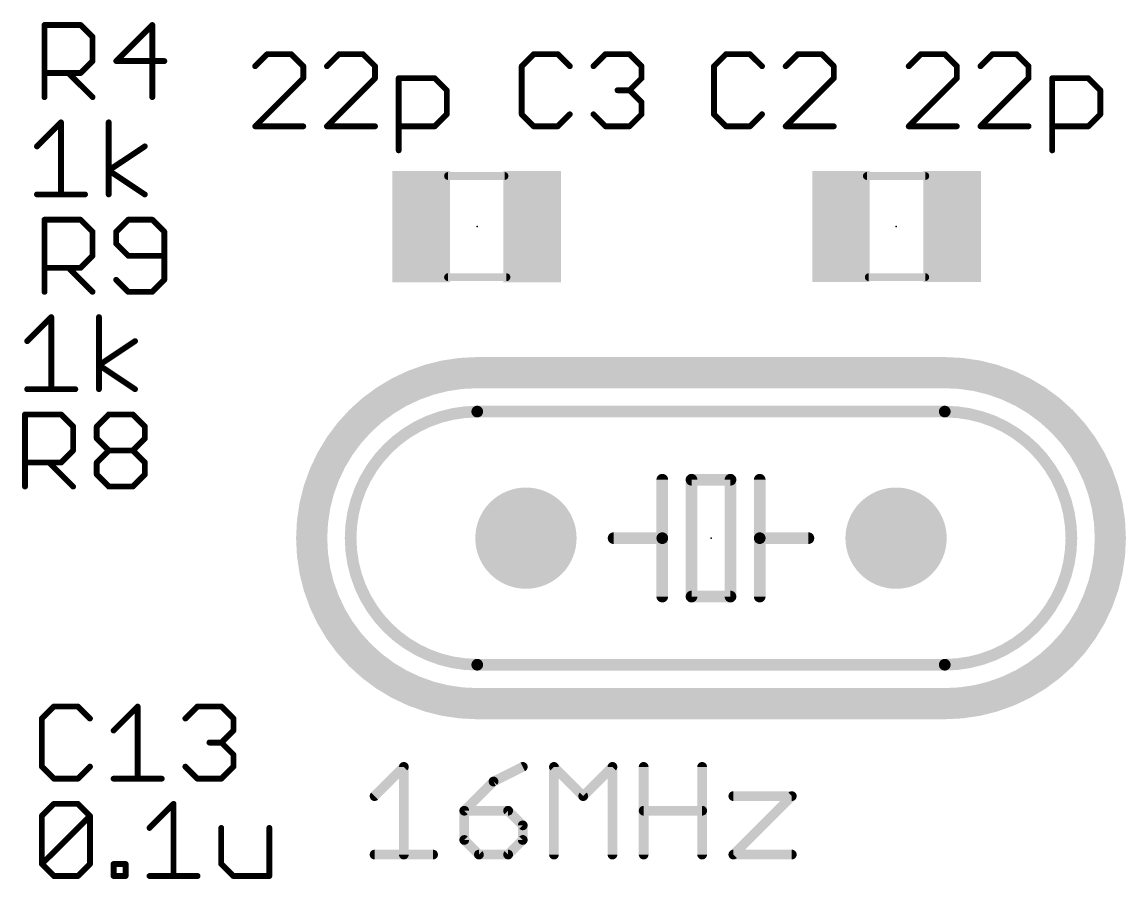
# Model space of a CAD drawing. Extents: x -0.25 to 3.05, y 0.15 to 2.67.
# Drawn here: x 1.171 to 1.738, y 1.075 to 1.515 of the extents above; entities that cross this region are included whole.
import ezdxf

# ---------------------------------------------------------------- set-up
doc = ezdxf.new("R2010")
doc.units = 0
for name, color, linetype in [('17', 82, 'CONTINUOUS'), ('21', 7, 'CONTINUOUS'), ('23', 7, 'CONTINUOUS'), ('25', 253, 'CONTINUOUS'), ('27', 253, 'CONTINUOUS'), ('51', 2, 'CONTINUOUS')]:
    doc.layers.add(name, color=color, linetype=linetype)

# ---------------------------------------------------------------- blocks, each defined once
blk = doc.blocks.new('RECT')
blk.add_solid([(-0.5, -0.5), (0.5, -0.5), (-0.5, 0.5), (0.5, 0.5)])
blk = doc.blocks.new('ROUNDP')
at = {"const_width": 0.5}
blk.add_lwpolyline([(0, -0.25, 1), (0, 0.25, 1), (0, -0.25)], format="xyb", dxfattribs=at)

msp = doc.modelspace()

# ---------------------------------------------------------------- linework, layer by layer
at = {"layer": '21'}
for points, const_width in [([(1.405, 1.335, 1), (1.405, 1.165)], 0.016), ([(1.405, 1.339, 1), (1.405, 1.331)], 0.008), ([(1.405, 1.331, 1), (1.405, 1.339)], 0.008), ([(1.645, 1.165, 1), (1.645, 1.335)], 0.016), ([(1.645, 1.339, 1), (1.645, 1.331)], 0.008), ([(1.645, 1.331, 1), (1.645, 1.339)], 0.008), ([(1.405, 1.315, 1), (1.405, 1.185)], 0.006), ([(1.405, 1.3165, 1), (1.405, 1.3135)], 0.003), ([(1.405, 1.3135, 1), (1.405, 1.3165)], 0.003), ([(1.645, 1.185, 1), (1.645, 1.315)], 0.006), ([(1.645, 1.3165, 1), (1.645, 1.3135)], 0.003), ([(1.645, 1.3135, 1), (1.645, 1.3165)], 0.003), ([(1.5015, 1.28, 1), (1.4985, 1.28)], 0.003), ([(1.5165, 1.28, 1), (1.5135, 1.28)], 0.003), ([(1.515, 1.2815, 1), (1.515, 1.2785)], 0.003), ([(1.5365, 1.28, 1), (1.5335, 1.28)], 0.003), ([(1.535, 1.2785, 1), (1.535, 1.2815)], 0.003), ([(1.5515, 1.28, 1), (1.5485, 1.28)], 0.003), ([(1.475, 1.2515, 1), (1.475, 1.2485)], 0.003), ([(1.5015, 1.25, 1), (1.4985, 1.25)], 0.003), ([(1.5, 1.2485, 1), (1.5, 1.2515)], 0.003), ([(1.5515, 1.25, 1), (1.5485, 1.25)], 0.003), ([(1.55, 1.2515, 1), (1.55, 1.2485)], 0.003), ([(1.575, 1.2485, 1), (1.575, 1.2515)], 0.003), ([(1.4985, 1.25, 1), (1.5015, 1.25)], 0.003), ([(1.5485, 1.25, 1), (1.5515, 1.25)], 0.003), ([(1.4985, 1.22, 1), (1.5015, 1.22)], 0.003), ([(1.515, 1.2215, 1), (1.515, 1.2185)], 0.003), ([(1.5135, 1.22, 1), (1.5165, 1.22)], 0.003), ([(1.5335, 1.22, 1), (1.5365, 1.22)], 0.003), ([(1.535, 1.2185, 1), (1.535, 1.2215)], 0.003), ([(1.5485, 1.22, 1), (1.5515, 1.22)], 0.003), ([(1.405, 1.1865, 1), (1.405, 1.1835)], 0.003), ([(1.405, 1.1835, 1), (1.405, 1.1865)], 0.003), ([(1.645, 1.1865, 1), (1.645, 1.1835)], 0.003), ([(1.645, 1.1835, 1), (1.645, 1.1865)], 0.003), ([(1.405, 1.169, 1), (1.405, 1.161)], 0.008), ([(1.405, 1.161, 1), (1.405, 1.169)], 0.008), ([(1.645, 1.169, 1), (1.645, 1.161)], 0.008), ([(1.645, 1.161, 1), (1.645, 1.169)], 0.008)]:
    msp.add_lwpolyline(points, format="xyb", dxfattribs=dict(at, const_width=const_width))
for points, const_width in [([(1.645, 1.335), (1.405, 1.335)], 0.016), ([(1.645, 1.315), (1.405, 1.315)], 0.006), ([(1.5, 1.25), (1.5, 1.28)], 0.006), ([(1.515, 1.22), (1.515, 1.28)], 0.006), ([(1.515, 1.28), (1.535, 1.28)], 0.006), ([(1.535, 1.28), (1.535, 1.22)], 0.006), ([(1.55, 1.25), (1.55, 1.28)], 0.006), ([(1.5, 1.25), (1.475, 1.25)], 0.006), ([(1.5, 1.22), (1.5, 1.25)], 0.006), ([(1.55, 1.22), (1.55, 1.25)], 0.006), ([(1.55, 1.25), (1.575, 1.25)], 0.006), ([(1.535, 1.22), (1.515, 1.22)], 0.006), ([(1.405, 1.185), (1.645, 1.185)], 0.006), ([(1.645, 1.165), (1.405, 1.165)], 0.016)]:
    msp.add_lwpolyline(points, dxfattribs=dict(at, const_width=const_width))
at = {"layer": '23'}
for p in [(1.405, 1.41), (1.62, 1.41), (1.525, 1.25)]:
    msp.add_point(p, dxfattribs=at)
at = {"layer": '25', "const_width": 0.003}
for points in [[(1.182837, 1.4765), (1.182837, 1.513532)], [(1.182837, 1.513532), (1.201353, 1.513532)], [(1.201353, 1.513532), (1.207525, 1.50736)], [(1.238184, 1.513532), (1.219669, 1.495016)], [(1.238184, 1.4765), (1.238184, 1.513532)], [(1.207525, 1.50736), (1.207525, 1.495016)], [(1.207525, 1.495016), (1.201353, 1.488844)], [(1.219669, 1.495016), (1.244356, 1.495016)], [(1.434009, 1.498532), (1.427837, 1.49236)], [(1.446353, 1.498532), (1.434009, 1.498532)], [(1.452525, 1.49236), (1.446353, 1.498532)], [(1.464669, 1.49236), (1.47084, 1.498532)], [(1.47084, 1.498532), (1.483184, 1.498532)], [(1.483184, 1.498532), (1.489356, 1.49236)], [(1.532672, 1.498532), (1.5265, 1.49236)], [(1.545016, 1.498532), (1.532672, 1.498532)], [(1.551188, 1.49236), (1.545016, 1.498532)], [(1.569503, 1.498532), (1.563331, 1.49236)], [(1.581847, 1.498532), (1.569503, 1.498532)], [(1.588019, 1.49236), (1.581847, 1.498532)], [(1.201353, 1.488844), (1.182837, 1.488844)], [(1.195181, 1.488844), (1.207525, 1.4765)], [(1.427837, 1.49236), (1.427837, 1.467672)], [(1.489356, 1.49236), (1.489356, 1.486188)], [(1.5265, 1.49236), (1.5265, 1.467672)], [(1.588019, 1.486188), (1.588019, 1.49236)], [(1.489356, 1.486188), (1.483184, 1.480016)], [(1.563331, 1.4615), (1.588019, 1.486188)], [(1.483184, 1.480016), (1.477012, 1.480016)], [(1.483184, 1.480016), (1.489356, 1.473844)], [(1.489356, 1.473844), (1.489356, 1.467672)], [(1.427837, 1.467672), (1.434009, 1.4615)], [(1.446353, 1.4615), (1.452525, 1.467672)], [(1.47084, 1.4615), (1.464669, 1.467672)], [(1.489356, 1.467672), (1.483184, 1.4615)], [(1.5265, 1.467672), (1.532672, 1.4615)], [(1.545016, 1.4615), (1.551188, 1.467672)], [(1.434009, 1.4615), (1.446353, 1.4615)], [(1.483184, 1.4615), (1.47084, 1.4615)], [(1.532672, 1.4615), (1.545016, 1.4615)], [(1.588019, 1.4615), (1.563331, 1.4615)], [(1.182837, 1.3765), (1.182837, 1.413532)], [(1.182837, 1.413532), (1.201353, 1.413532)], [(1.201353, 1.413532), (1.207525, 1.40736)], [(1.22584, 1.413532), (1.219669, 1.40736)], [(1.238184, 1.413532), (1.22584, 1.413532)], [(1.244356, 1.40736), (1.238184, 1.413532)], [(1.207525, 1.40736), (1.207525, 1.395016)], [(1.219669, 1.40736), (1.219669, 1.401188)], [(1.244356, 1.382672), (1.244356, 1.40736)], [(1.219669, 1.401188), (1.22584, 1.395016)], [(1.207525, 1.395016), (1.201353, 1.388844)], [(1.22584, 1.395016), (1.244356, 1.395016)], [(1.201353, 1.388844), (1.182837, 1.388844)], [(1.195181, 1.388844), (1.207525, 1.3765)], [(1.219669, 1.382672), (1.22584, 1.3765)], [(1.238184, 1.3765), (1.244356, 1.382672)], [(1.22584, 1.3765), (1.238184, 1.3765)], [(1.172837, 1.2765), (1.172837, 1.313532)], [(1.172837, 1.313532), (1.191353, 1.313532)], [(1.191353, 1.313532), (1.197525, 1.30736)], [(1.209669, 1.30736), (1.21584, 1.313532)], [(1.21584, 1.313532), (1.228184, 1.313532)], [(1.228184, 1.313532), (1.234356, 1.30736)], [(1.197525, 1.30736), (1.197525, 1.295016)], [(1.209669, 1.301188), (1.209669, 1.30736)], [(1.234356, 1.30736), (1.234356, 1.301188)], [(1.21584, 1.295016), (1.209669, 1.301188)], [(1.234356, 1.301188), (1.228184, 1.295016)], [(1.197525, 1.295016), (1.191353, 1.288844)], [(1.209669, 1.288844), (1.21584, 1.295016)], [(1.21584, 1.295016), (1.228184, 1.295016)], [(1.228184, 1.295016), (1.234356, 1.288844)], [(1.191353, 1.288844), (1.172837, 1.288844)], [(1.185181, 1.288844), (1.197525, 1.2765)], [(1.209669, 1.282672), (1.209669, 1.288844)], [(1.234356, 1.288844), (1.234356, 1.282672)], [(1.21584, 1.2765), (1.209669, 1.282672)], [(1.234356, 1.282672), (1.228184, 1.2765)], [(1.228184, 1.2765), (1.21584, 1.2765)], [(1.187672, 1.163532), (1.1815, 1.15736)], [(1.200016, 1.163532), (1.187672, 1.163532)], [(1.206188, 1.15736), (1.200016, 1.163532)], [(1.218331, 1.151188), (1.230675, 1.163532)], [(1.230675, 1.163532), (1.230675, 1.1265)], [(1.255163, 1.15736), (1.261335, 1.163532)], [(1.261335, 1.163532), (1.273679, 1.163532)], [(1.273679, 1.163532), (1.279851, 1.15736)], [(1.1815, 1.15736), (1.1815, 1.132672)], [(1.279851, 1.15736), (1.279851, 1.151188)], [(1.279851, 1.151188), (1.273679, 1.145016)], [(1.273679, 1.145016), (1.267507, 1.145016)], [(1.273679, 1.145016), (1.279851, 1.138844)], [(1.279851, 1.138844), (1.279851, 1.132672)], [(1.1815, 1.132672), (1.187672, 1.1265)], [(1.200016, 1.1265), (1.206188, 1.132672)], [(1.261335, 1.1265), (1.255163, 1.132672)], [(1.279851, 1.132672), (1.273679, 1.1265)], [(1.187672, 1.1265), (1.200016, 1.1265)], [(1.218331, 1.1265), (1.243019, 1.1265)], [(1.273679, 1.1265), (1.261335, 1.1265)]]:
    msp.add_lwpolyline(points, dxfattribs=at)
at = {"layer": '25', "const_width": 0.0015}
for points in [[(1.183587, 1.513532, 1), (1.182087, 1.513532)], [(1.182837, 1.514282, 1), (1.182837, 1.512782)], [(1.201883, 1.514062, 1), (1.200823, 1.513001)], [(1.201353, 1.512782, 1), (1.201353, 1.514282)], [(1.238934, 1.513532, 1), (1.237434, 1.513532)], [(1.238715, 1.513001, 1), (1.237654, 1.514062)], [(1.208275, 1.50736, 1), (1.206775, 1.50736)], [(1.206995, 1.506829, 1), (1.208055, 1.50789)], [(1.208055, 1.494485, 1), (1.206995, 1.495546)], [(1.219138, 1.495546, 1), (1.220199, 1.494485)], [(1.219669, 1.495766, 1), (1.219669, 1.494266)], [(1.244356, 1.494266, 1), (1.244356, 1.495766)], [(1.434009, 1.499282, 1), (1.434009, 1.497782)], [(1.434539, 1.498001, 1), (1.433479, 1.499062)], [(1.446883, 1.499062, 1), (1.445823, 1.498001)], [(1.446353, 1.497782, 1), (1.446353, 1.499282)], [(1.47084, 1.499282, 1), (1.47084, 1.497782)], [(1.471371, 1.498001, 1), (1.47031, 1.499062)], [(1.483715, 1.499062, 1), (1.482654, 1.498001)], [(1.483184, 1.497782, 1), (1.483184, 1.499282)], [(1.532672, 1.499282, 1), (1.532672, 1.497782)], [(1.533202, 1.498001, 1), (1.532142, 1.499062)], [(1.545546, 1.499062, 1), (1.544485, 1.498001)], [(1.545016, 1.497782, 1), (1.545016, 1.499282)], [(1.569503, 1.499282, 1), (1.569503, 1.497782)], [(1.570034, 1.498001, 1), (1.568973, 1.499062)], [(1.582378, 1.499062, 1), (1.581317, 1.498001)], [(1.581847, 1.497782, 1), (1.581847, 1.499282)], [(1.182837, 1.489594, 1), (1.182837, 1.488094)], [(1.195711, 1.489374, 1), (1.194651, 1.488314)], [(1.201353, 1.488094, 1), (1.201353, 1.489594)], [(1.206775, 1.495016, 1), (1.208275, 1.495016)], [(1.428587, 1.49236, 1), (1.427087, 1.49236)], [(1.427307, 1.49289, 1), (1.428367, 1.491829)], [(1.451995, 1.491829, 1), (1.453055, 1.49289)], [(1.464138, 1.49289, 1), (1.465199, 1.491829)], [(1.490106, 1.49236, 1), (1.488606, 1.49236)], [(1.488826, 1.491829, 1), (1.489887, 1.49289)], [(1.52725, 1.49236, 1), (1.52575, 1.49236)], [(1.52597, 1.49289, 1), (1.52703, 1.491829)], [(1.550657, 1.491829, 1), (1.551718, 1.49289)], [(1.562801, 1.49289, 1), (1.563862, 1.491829)], [(1.588769, 1.49236, 1), (1.587269, 1.49236)], [(1.587489, 1.491829, 1), (1.58855, 1.49289)], [(1.200823, 1.489374, 1), (1.201883, 1.488314)], [(1.488606, 1.486188, 1), (1.490106, 1.486188)], [(1.489887, 1.485657, 1), (1.488826, 1.486718)], [(1.587269, 1.486188, 1), (1.588769, 1.486188)], [(1.58855, 1.485657, 1), (1.587489, 1.486718)], [(1.477012, 1.480766, 1), (1.477012, 1.479266)], [(1.483715, 1.480546, 1), (1.482654, 1.479485)], [(1.482654, 1.480546, 1), (1.483715, 1.479485)], [(1.483184, 1.479266, 1), (1.483184, 1.480766)], [(1.182087, 1.4765, 1), (1.183587, 1.4765)], [(1.206995, 1.47597, 1), (1.208055, 1.47703)], [(1.237434, 1.4765, 1), (1.238934, 1.4765)], [(1.490106, 1.473844, 1), (1.488606, 1.473844)], [(1.488826, 1.473314, 1), (1.489887, 1.474374)], [(1.428367, 1.468202, 1), (1.427307, 1.467142)], [(1.427087, 1.467672, 1), (1.428587, 1.467672)], [(1.453055, 1.467142, 1), (1.451995, 1.468202)], [(1.465199, 1.468202, 1), (1.464138, 1.467142)], [(1.488606, 1.467672, 1), (1.490106, 1.467672)], [(1.489887, 1.467142, 1), (1.488826, 1.468202)], [(1.52703, 1.468202, 1), (1.52597, 1.467142)], [(1.52575, 1.467672, 1), (1.52725, 1.467672)], [(1.551718, 1.467142, 1), (1.550657, 1.468202)], [(1.434009, 1.46225, 1), (1.434009, 1.46075)], [(1.433479, 1.46097, 1), (1.434539, 1.46203)], [(1.445823, 1.46203, 1), (1.446883, 1.46097)], [(1.446353, 1.46075, 1), (1.446353, 1.46225)], [(1.47084, 1.46225, 1), (1.47084, 1.46075)], [(1.47031, 1.46097, 1), (1.471371, 1.46203)], [(1.482654, 1.46203, 1), (1.483715, 1.46097)], [(1.483184, 1.46075, 1), (1.483184, 1.46225)], [(1.532672, 1.46225, 1), (1.532672, 1.46075)], [(1.532142, 1.46097, 1), (1.533202, 1.46203)], [(1.544485, 1.46203, 1), (1.545546, 1.46097)], [(1.545016, 1.46075, 1), (1.545016, 1.46225)], [(1.563331, 1.46225, 1), (1.563331, 1.46075)], [(1.562801, 1.46203, 1), (1.563862, 1.46097)], [(1.588019, 1.46075, 1), (1.588019, 1.46225)], [(1.183587, 1.413532, 1), (1.182087, 1.413532)], [(1.182837, 1.414282, 1), (1.182837, 1.412782)], [(1.201883, 1.414062, 1), (1.200823, 1.413001)], [(1.201353, 1.412782, 1), (1.201353, 1.414282)], [(1.22584, 1.414282, 1), (1.22584, 1.412782)], [(1.226371, 1.413001, 1), (1.22531, 1.414062)], [(1.238715, 1.414062, 1), (1.237654, 1.413001)], [(1.238184, 1.412782, 1), (1.238184, 1.414282)], [(1.208275, 1.40736, 1), (1.206775, 1.40736)], [(1.206995, 1.406829, 1), (1.208055, 1.40789)], [(1.219138, 1.40789, 1), (1.220199, 1.406829)], [(1.220419, 1.40736, 1), (1.218919, 1.40736)], [(1.245106, 1.40736, 1), (1.243606, 1.40736)], [(1.243826, 1.406829, 1), (1.244887, 1.40789)], [(1.220199, 1.401718, 1), (1.219138, 1.400657)], [(1.218919, 1.401188, 1), (1.220419, 1.401188)], [(1.206775, 1.395016, 1), (1.208275, 1.395016)], [(1.208055, 1.394485, 1), (1.206995, 1.395546)], [(1.22584, 1.395766, 1), (1.22584, 1.394266)], [(1.22531, 1.394485, 1), (1.226371, 1.395546)], [(1.244356, 1.394266, 1), (1.244356, 1.395766)], [(1.182837, 1.389594, 1), (1.182837, 1.388094)], [(1.195711, 1.389374, 1), (1.194651, 1.388314)], [(1.200823, 1.389374, 1), (1.201883, 1.388314)], [(1.201353, 1.388094, 1), (1.201353, 1.389594)], [(1.220199, 1.383202, 1), (1.219138, 1.382142)], [(1.243606, 1.382672, 1), (1.245106, 1.382672)], [(1.244887, 1.382142, 1), (1.243826, 1.383202)], [(1.182087, 1.3765, 1), (1.183587, 1.3765)], [(1.206995, 1.37597, 1), (1.208055, 1.37703)], [(1.22584, 1.37725, 1), (1.22584, 1.37575)], [(1.22531, 1.37597, 1), (1.226371, 1.37703)], [(1.237654, 1.37703, 1), (1.238715, 1.37597)], [(1.238184, 1.37575, 1), (1.238184, 1.37725)], [(1.173587, 1.313532, 1), (1.172087, 1.313532)], [(1.172837, 1.314282, 1), (1.172837, 1.312782)], [(1.191883, 1.314062, 1), (1.190823, 1.313001)], [(1.191353, 1.312782, 1), (1.191353, 1.314282)], [(1.21584, 1.314282, 1), (1.21584, 1.312782)], [(1.216371, 1.313001, 1), (1.21531, 1.314062)], [(1.228715, 1.314062, 1), (1.227654, 1.313001)], [(1.228184, 1.312782, 1), (1.228184, 1.314282)], [(1.198275, 1.30736, 1), (1.196775, 1.30736)], [(1.196995, 1.306829, 1), (1.198055, 1.30789)], [(1.209138, 1.30789, 1), (1.210199, 1.306829)], [(1.210419, 1.30736, 1), (1.208919, 1.30736)], [(1.235106, 1.30736, 1), (1.233606, 1.30736)], [(1.233826, 1.306829, 1), (1.234887, 1.30789)], [(1.210199, 1.301718, 1), (1.209138, 1.300657)], [(1.208919, 1.301188, 1), (1.210419, 1.301188)], [(1.233606, 1.301188, 1), (1.235106, 1.301188)], [(1.234887, 1.300657, 1), (1.233826, 1.301718)], [(1.196775, 1.295016, 1), (1.198275, 1.295016)], [(1.198055, 1.294485, 1), (1.196995, 1.295546)], [(1.21584, 1.295766, 1), (1.21584, 1.294266)], [(1.216371, 1.294485, 1), (1.21531, 1.295546)], [(1.21531, 1.294485, 1), (1.216371, 1.295546)], [(1.228715, 1.295546, 1), (1.227654, 1.294485)], [(1.227654, 1.295546, 1), (1.228715, 1.294485)], [(1.228184, 1.294266, 1), (1.228184, 1.295766)], [(1.172837, 1.289594, 1), (1.172837, 1.288094)], [(1.185711, 1.289374, 1), (1.184651, 1.288314)], [(1.190823, 1.289374, 1), (1.191883, 1.288314)], [(1.191353, 1.288094, 1), (1.191353, 1.289594)], [(1.210419, 1.288844, 1), (1.208919, 1.288844)], [(1.209138, 1.289374, 1), (1.210199, 1.288314)], [(1.235106, 1.288844, 1), (1.233606, 1.288844)], [(1.233826, 1.288314, 1), (1.234887, 1.289374)], [(1.210199, 1.283202, 1), (1.209138, 1.282142)], [(1.208919, 1.282672, 1), (1.210419, 1.282672)], [(1.233606, 1.282672, 1), (1.235106, 1.282672)], [(1.234887, 1.282142, 1), (1.233826, 1.283202)], [(1.172087, 1.2765, 1), (1.173587, 1.2765)], [(1.196995, 1.27597, 1), (1.198055, 1.27703)], [(1.21584, 1.27725, 1), (1.21584, 1.27575)], [(1.21531, 1.27597, 1), (1.216371, 1.27703)], [(1.227654, 1.27703, 1), (1.228715, 1.27597)], [(1.228184, 1.27575, 1), (1.228184, 1.27725)], [(1.187672, 1.164282, 1), (1.187672, 1.162782)], [(1.188202, 1.163001, 1), (1.187142, 1.164062)], [(1.200546, 1.164062, 1), (1.199485, 1.163001)], [(1.200016, 1.162782, 1), (1.200016, 1.164282)], [(1.231425, 1.163532, 1), (1.229925, 1.163532)], [(1.231206, 1.163001, 1), (1.230145, 1.164062)], [(1.261335, 1.164282, 1), (1.261335, 1.162782)], [(1.261865, 1.163001, 1), (1.260804, 1.164062)], [(1.274209, 1.164062, 1), (1.273148, 1.163001)], [(1.273679, 1.162782, 1), (1.273679, 1.164282)], [(1.18225, 1.15736, 1), (1.18075, 1.15736)], [(1.18097, 1.15789, 1), (1.18203, 1.156829)], [(1.205657, 1.156829, 1), (1.206718, 1.15789)], [(1.254633, 1.15789, 1), (1.255693, 1.156829)], [(1.280601, 1.15736, 1), (1.279101, 1.15736)], [(1.27932, 1.156829, 1), (1.280381, 1.15789)], [(1.217801, 1.151718, 1), (1.218862, 1.150657)], [(1.279101, 1.151188, 1), (1.280601, 1.151188)], [(1.280381, 1.150657, 1), (1.27932, 1.151718)], [(1.267507, 1.145766, 1), (1.267507, 1.144266)], [(1.274209, 1.145546, 1), (1.273148, 1.144485)], [(1.273148, 1.145546, 1), (1.274209, 1.144485)], [(1.273679, 1.144266, 1), (1.273679, 1.145766)], [(1.280601, 1.138844, 1), (1.279101, 1.138844)], [(1.27932, 1.138314, 1), (1.280381, 1.139374)], [(1.18203, 1.133202, 1), (1.18097, 1.132142)], [(1.18075, 1.132672, 1), (1.18225, 1.132672)], [(1.206718, 1.132142, 1), (1.205657, 1.133202)], [(1.255693, 1.133202, 1), (1.254633, 1.132142)], [(1.279101, 1.132672, 1), (1.280601, 1.132672)], [(1.280381, 1.132142, 1), (1.27932, 1.133202)], [(1.187672, 1.12725, 1), (1.187672, 1.12575)], [(1.187142, 1.12597, 1), (1.188202, 1.12703)], [(1.199485, 1.12703, 1), (1.200546, 1.12597)], [(1.200016, 1.12575, 1), (1.200016, 1.12725)], [(1.218331, 1.12725, 1), (1.218331, 1.12575)], [(1.243019, 1.12575, 1), (1.243019, 1.12725)], [(1.261335, 1.12725, 1), (1.261335, 1.12575)], [(1.260804, 1.12597, 1), (1.261865, 1.12703)], [(1.273148, 1.12703, 1), (1.274209, 1.12597)], [(1.273679, 1.12575, 1), (1.273679, 1.12725)], [(1.229925, 1.1265, 1), (1.231425, 1.1265)]]:
    msp.add_lwpolyline(points, format="xyb", dxfattribs=at)
at = {"layer": '27'}
for points, const_width in [([(1.297178, 1.498532), (1.291006, 1.49236)], 0.003), ([(1.309521, 1.498532), (1.297178, 1.498532)], 0.003), ([(1.315693, 1.49236), (1.309521, 1.498532)], 0.003), ([(1.334009, 1.498532), (1.327837, 1.49236)], 0.003), ([(1.346353, 1.498532), (1.334009, 1.498532)], 0.003), ([(1.352525, 1.49236), (1.346353, 1.498532)], 0.003), ([(1.632672, 1.498532), (1.6265, 1.49236)], 0.003), ([(1.645016, 1.498532), (1.632672, 1.498532)], 0.003), ([(1.651188, 1.49236), (1.645016, 1.498532)], 0.003), ([(1.669503, 1.498532), (1.663331, 1.49236)], 0.003), ([(1.681847, 1.498532), (1.669503, 1.498532)], 0.003), ([(1.688019, 1.49236), (1.681847, 1.498532)], 0.003), ([(1.315693, 1.486188), (1.315693, 1.49236)], 0.003), ([(1.352525, 1.486188), (1.352525, 1.49236)], 0.003), ([(1.651188, 1.486188), (1.651188, 1.49236)], 0.003), ([(1.688019, 1.486188), (1.688019, 1.49236)], 0.003), ([(1.291006, 1.4615), (1.315693, 1.486188)], 0.003), ([(1.327837, 1.4615), (1.352525, 1.486188)], 0.003), ([(1.364669, 1.449156), (1.364669, 1.486188)], 0.003), ([(1.364669, 1.486188), (1.383184, 1.486188)], 0.003), ([(1.383184, 1.486188), (1.389356, 1.480016)], 0.003), ([(1.6265, 1.4615), (1.651188, 1.486188)], 0.003), ([(1.663331, 1.4615), (1.688019, 1.486188)], 0.003), ([(1.700163, 1.449156), (1.700163, 1.486188)], 0.003), ([(1.700163, 1.486188), (1.718679, 1.486188)], 0.003), ([(1.718679, 1.486188), (1.724851, 1.480016)], 0.003), ([(1.389356, 1.480016), (1.389356, 1.467672)], 0.003), ([(1.724851, 1.480016), (1.724851, 1.467672)], 0.003), ([(1.389356, 1.467672), (1.383184, 1.4615)], 0.003), ([(1.724851, 1.467672), (1.718679, 1.4615)], 0.003), ([(1.178976, 1.451188), (1.19132, 1.463532)], 0.003), ([(1.19132, 1.463532), (1.19132, 1.4265)], 0.003), ([(1.215807, 1.4265), (1.215807, 1.463532)], 0.003), ([(1.315693, 1.4615), (1.291006, 1.4615)], 0.003), ([(1.352525, 1.4615), (1.327837, 1.4615)], 0.003), ([(1.383184, 1.4615), (1.364669, 1.4615)], 0.003), ([(1.651188, 1.4615), (1.6265, 1.4615)], 0.003), ([(1.688019, 1.4615), (1.663331, 1.4615)], 0.003), ([(1.718679, 1.4615), (1.700163, 1.4615)], 0.003), ([(1.215807, 1.438844), (1.234323, 1.451188)], 0.003), ([(1.234323, 1.4265), (1.215807, 1.438844)], 0.003), ([(1.178976, 1.4265), (1.203663, 1.4265)], 0.003), ([(1.173976, 1.351188), (1.18632, 1.363532)], 0.003), ([(1.18632, 1.363532), (1.18632, 1.3265)], 0.003), ([(1.210807, 1.3265), (1.210807, 1.363532)], 0.003), ([(1.210807, 1.338844), (1.229323, 1.351188)], 0.003), ([(1.229323, 1.3265), (1.210807, 1.338844)], 0.003), ([(1.173976, 1.3265), (1.198663, 1.3265)], 0.003), ([(1.352303, 1.117526), (1.367316, 1.132538)], 0.005), ([(1.367316, 1.132538), (1.367316, 1.0875)], 0.005), ([(1.428368, 1.132538), (1.413355, 1.125032)], 0.005), ([(1.444382, 1.0875), (1.444382, 1.132538)], 0.005), ([(1.444382, 1.132538), (1.459395, 1.117526)], 0.005), ([(1.459395, 1.117526), (1.474407, 1.132538)], 0.005), ([(1.474407, 1.132538), (1.474407, 1.0875)], 0.005), ([(1.490421, 1.0875), (1.490421, 1.132538)], 0.005), ([(1.520447, 1.132538), (1.520447, 1.0875)], 0.005), ([(1.413355, 1.125032), (1.398343, 1.110019)], 0.005), ([(1.53646, 1.117526), (1.566486, 1.117526)], 0.005), ([(1.566486, 1.117526), (1.53646, 1.0875)], 0.005), ([(1.1815, 1.10736), (1.187672, 1.113532)], 0.003), ([(1.187672, 1.113532), (1.200016, 1.113532)], 0.003), ([(1.200016, 1.113532), (1.206188, 1.10736)], 0.003), ([(1.236747, 1.101188), (1.249091, 1.113532)], 0.003), ([(1.249091, 1.113532), (1.249091, 1.0765)], 0.003), ([(1.398343, 1.110019), (1.398343, 1.095006)], 0.005), ([(1.420862, 1.110019), (1.398343, 1.110019)], 0.005), ([(1.428368, 1.102513), (1.420862, 1.110019)], 0.005), ([(1.490421, 1.110019), (1.520447, 1.110019)], 0.005), ([(1.1815, 1.082672), (1.1815, 1.10736)], 0.003), ([(1.1815, 1.082672), (1.206188, 1.10736)], 0.003), ([(1.206188, 1.10736), (1.206188, 1.082672)], 0.003), ([(1.428368, 1.095006), (1.428368, 1.102513)], 0.005), ([(1.273579, 1.101188), (1.273579, 1.082672)], 0.003), ([(1.298266, 1.0765), (1.298266, 1.101188)], 0.003), ([(1.398343, 1.095006), (1.405849, 1.0875)], 0.005), ([(1.420862, 1.0875), (1.428368, 1.095006)], 0.005), ([(1.352303, 1.0875), (1.382329, 1.0875)], 0.005), ([(1.405849, 1.0875), (1.420862, 1.0875)], 0.005), ([(1.53646, 1.0875), (1.566486, 1.0875)], 0.005), ([(1.187672, 1.0765), (1.1815, 1.082672)], 0.003), ([(1.206188, 1.082672), (1.200016, 1.0765)], 0.003), ([(1.218331, 1.0765), (1.218331, 1.082672)], 0.003), ([(1.218331, 1.082672), (1.224503, 1.082672)], 0.003), ([(1.224503, 1.082672), (1.224503, 1.0765)], 0.003), ([(1.273579, 1.082672), (1.27975, 1.0765)], 0.003), ([(1.200016, 1.0765), (1.187672, 1.0765)], 0.003), ([(1.224503, 1.0765), (1.218331, 1.0765)], 0.003), ([(1.236747, 1.0765), (1.261435, 1.0765)], 0.003), ([(1.27975, 1.0765), (1.298266, 1.0765)], 0.003)]:
    msp.add_lwpolyline(points, dxfattribs=dict(at, const_width=const_width))
for points, const_width in [([(1.297178, 1.499282, 1), (1.297178, 1.497782)], 0.0015), ([(1.297708, 1.498001, 1), (1.296647, 1.499062)], 0.0015), ([(1.310052, 1.499062, 1), (1.308991, 1.498001)], 0.0015), ([(1.309521, 1.497782, 1), (1.309521, 1.499282)], 0.0015), ([(1.334009, 1.499282, 1), (1.334009, 1.497782)], 0.0015), ([(1.334539, 1.498001, 1), (1.333479, 1.499062)], 0.0015), ([(1.346883, 1.499062, 1), (1.345823, 1.498001)], 0.0015), ([(1.346353, 1.497782, 1), (1.346353, 1.499282)], 0.0015), ([(1.632672, 1.499282, 1), (1.632672, 1.497782)], 0.0015), ([(1.633202, 1.498001, 1), (1.632142, 1.499062)], 0.0015), ([(1.645546, 1.499062, 1), (1.644485, 1.498001)], 0.0015), ([(1.645016, 1.497782, 1), (1.645016, 1.499282)], 0.0015), ([(1.669503, 1.499282, 1), (1.669503, 1.497782)], 0.0015), ([(1.670034, 1.498001, 1), (1.668973, 1.499062)], 0.0015), ([(1.682378, 1.499062, 1), (1.681317, 1.498001)], 0.0015), ([(1.681847, 1.497782, 1), (1.681847, 1.499282)], 0.0015), ([(1.290475, 1.49289, 1), (1.291536, 1.491829)], 0.0015), ([(1.316443, 1.49236, 1), (1.314943, 1.49236)], 0.0015), ([(1.315163, 1.491829, 1), (1.316224, 1.49289)], 0.0015), ([(1.327307, 1.49289, 1), (1.328367, 1.491829)], 0.0015), ([(1.353275, 1.49236, 1), (1.351775, 1.49236)], 0.0015), ([(1.351995, 1.491829, 1), (1.353055, 1.49289)], 0.0015), ([(1.62597, 1.49289, 1), (1.62703, 1.491829)], 0.0015), ([(1.651938, 1.49236, 1), (1.650438, 1.49236)], 0.0015), ([(1.650657, 1.491829, 1), (1.651718, 1.49289)], 0.0015), ([(1.662801, 1.49289, 1), (1.663862, 1.491829)], 0.0015), ([(1.688769, 1.49236, 1), (1.687269, 1.49236)], 0.0015), ([(1.687489, 1.491829, 1), (1.68855, 1.49289)], 0.0015), ([(1.314943, 1.486188, 1), (1.316443, 1.486188)], 0.0015), ([(1.316224, 1.485657, 1), (1.315163, 1.486718)], 0.0015), ([(1.351775, 1.486188, 1), (1.353275, 1.486188)], 0.0015), ([(1.353055, 1.485657, 1), (1.351995, 1.486718)], 0.0015), ([(1.365419, 1.486188, 1), (1.363919, 1.486188)], 0.0015), ([(1.364669, 1.486938, 1), (1.364669, 1.485438)], 0.0015), ([(1.383715, 1.486718, 1), (1.382654, 1.485657)], 0.0015), ([(1.383184, 1.485438, 1), (1.383184, 1.486938)], 0.0015), ([(1.650438, 1.486188, 1), (1.651938, 1.486188)], 0.0015), ([(1.651718, 1.485657, 1), (1.650657, 1.486718)], 0.0015), ([(1.687269, 1.486188, 1), (1.688769, 1.486188)], 0.0015), ([(1.68855, 1.485657, 1), (1.687489, 1.486718)], 0.0015), ([(1.700913, 1.486188, 1), (1.699413, 1.486188)], 0.0015), ([(1.700163, 1.486938, 1), (1.700163, 1.485438)], 0.0015), ([(1.719209, 1.486718, 1), (1.718148, 1.485657)], 0.0015), ([(1.718679, 1.485438, 1), (1.718679, 1.486938)], 0.0015), ([(1.390106, 1.480016, 1), (1.388606, 1.480016)], 0.0015), ([(1.388826, 1.479485, 1), (1.389887, 1.480546)], 0.0015), ([(1.725601, 1.480016, 1), (1.724101, 1.480016)], 0.0015), ([(1.72432, 1.479485, 1), (1.725381, 1.480546)], 0.0015), ([(1.388606, 1.467672, 1), (1.390106, 1.467672)], 0.0015), ([(1.389887, 1.467142, 1), (1.388826, 1.468202)], 0.0015), ([(1.724101, 1.467672, 1), (1.725601, 1.467672)], 0.0015), ([(1.725381, 1.467142, 1), (1.72432, 1.468202)], 0.0015), ([(1.19207, 1.463532, 1), (1.19057, 1.463532)], 0.0015), ([(1.19185, 1.463001, 1), (1.190789, 1.464062)], 0.0015), ([(1.216557, 1.463532, 1), (1.215057, 1.463532)], 0.0015), ([(1.291006, 1.46225, 1), (1.291006, 1.46075)], 0.0015), ([(1.290475, 1.46203, 1), (1.291536, 1.46097)], 0.0015), ([(1.315693, 1.46075, 1), (1.315693, 1.46225)], 0.0015), ([(1.327837, 1.46225, 1), (1.327837, 1.46075)], 0.0015), ([(1.327307, 1.46203, 1), (1.328367, 1.46097)], 0.0015), ([(1.352525, 1.46075, 1), (1.352525, 1.46225)], 0.0015), ([(1.364669, 1.46225, 1), (1.364669, 1.46075)], 0.0015), ([(1.382654, 1.46203, 1), (1.383715, 1.46097)], 0.0015), ([(1.383184, 1.46075, 1), (1.383184, 1.46225)], 0.0015), ([(1.6265, 1.46225, 1), (1.6265, 1.46075)], 0.0015), ([(1.62597, 1.46203, 1), (1.62703, 1.46097)], 0.0015), ([(1.651188, 1.46075, 1), (1.651188, 1.46225)], 0.0015), ([(1.663331, 1.46225, 1), (1.663331, 1.46075)], 0.0015), ([(1.662801, 1.46203, 1), (1.663862, 1.46097)], 0.0015), ([(1.688019, 1.46075, 1), (1.688019, 1.46225)], 0.0015), ([(1.700163, 1.46225, 1), (1.700163, 1.46075)], 0.0015), ([(1.718148, 1.46203, 1), (1.719209, 1.46097)], 0.0015), ([(1.718679, 1.46075, 1), (1.718679, 1.46225)], 0.0015), ([(1.178445, 1.451718, 1), (1.179506, 1.450657)], 0.0015), ([(1.234739, 1.450564, 1), (1.233907, 1.451812)], 0.0015), ([(1.363919, 1.449156, 1), (1.365419, 1.449156)], 0.0015), ([(1.699413, 1.449156, 1), (1.700913, 1.449156)], 0.0015), ([(1.216223, 1.439468, 1), (1.215391, 1.43822)], 0.0015), ([(1.215391, 1.439468, 1), (1.216223, 1.43822)], 0.0015), ([(1.178976, 1.42725, 1), (1.178976, 1.42575)], 0.0015), ([(1.203663, 1.42575, 1), (1.203663, 1.42725)], 0.0015), ([(1.19057, 1.4265, 1), (1.19207, 1.4265)], 0.0015), ([(1.215057, 1.4265, 1), (1.216557, 1.4265)], 0.0015), ([(1.233907, 1.425876, 1), (1.234739, 1.427124)], 0.0015), ([(1.18707, 1.363532, 1), (1.18557, 1.363532)], 0.0015), ([(1.18685, 1.363001, 1), (1.185789, 1.364062)], 0.0015), ([(1.211557, 1.363532, 1), (1.210057, 1.363532)], 0.0015), ([(1.173445, 1.351718, 1), (1.174506, 1.350657)], 0.0015), ([(1.229739, 1.350564, 1), (1.228907, 1.351812)], 0.0015), ([(1.211223, 1.339468, 1), (1.210391, 1.33822)], 0.0015), ([(1.210391, 1.339468, 1), (1.211223, 1.33822)], 0.0015), ([(1.173976, 1.32725, 1), (1.173976, 1.32575)], 0.0015), ([(1.18557, 1.3265, 1), (1.18707, 1.3265)], 0.0015), ([(1.198663, 1.32575, 1), (1.198663, 1.32725)], 0.0015), ([(1.210057, 1.3265, 1), (1.211557, 1.3265)], 0.0015), ([(1.228907, 1.325876, 1), (1.229739, 1.327124)], 0.0015), ([(1.368566, 1.132538, 1), (1.366066, 1.132538)], 0.0025), ([(1.3682, 1.131655, 1), (1.366432, 1.133422)], 0.0025), ([(1.428927, 1.13142, 1), (1.427809, 1.133656)], 0.0025), ([(1.445632, 1.132538, 1), (1.443132, 1.132538)], 0.0025), ([(1.445266, 1.133422, 1), (1.443498, 1.131655)], 0.0025), ([(1.475657, 1.132538, 1), (1.473157, 1.132538)], 0.0025), ([(1.475291, 1.131655, 1), (1.473523, 1.133422)], 0.0025), ([(1.491671, 1.132538, 1), (1.489171, 1.132538)], 0.0025), ([(1.521697, 1.132538, 1), (1.519197, 1.132538)], 0.0025), ([(1.412796, 1.12615, 1), (1.413914, 1.123914)], 0.0025), ([(1.414239, 1.124148, 1), (1.412471, 1.125916)], 0.0025), ([(1.351419, 1.118409, 1), (1.353187, 1.116642)], 0.0025), ([(1.458511, 1.118409, 1), (1.460278, 1.116642)], 0.0025), ([(1.458511, 1.116642, 1), (1.460278, 1.118409)], 0.0025), ([(1.53646, 1.118776, 1), (1.53646, 1.116276)], 0.0025), ([(1.56737, 1.116642, 1), (1.565602, 1.118409)], 0.0025), ([(1.566486, 1.116276, 1), (1.566486, 1.118776)], 0.0025), ([(1.187672, 1.114282, 1), (1.187672, 1.112782)], 0.0015), ([(1.188202, 1.113001, 1), (1.187142, 1.114062)], 0.0015), ([(1.200546, 1.114062, 1), (1.199485, 1.113001)], 0.0015), ([(1.200016, 1.112782, 1), (1.200016, 1.114282)], 0.0015), ([(1.249841, 1.113532, 1), (1.248341, 1.113532)], 0.0015), ([(1.249621, 1.113001, 1), (1.248561, 1.114062)], 0.0015), ([(1.399593, 1.110019, 1), (1.397093, 1.110019)], 0.0025), ([(1.398343, 1.111269, 1), (1.398343, 1.108769)], 0.0025), ([(1.397459, 1.110903, 1), (1.399226, 1.109135)], 0.0025), ([(1.421746, 1.110903, 1), (1.419978, 1.109135)], 0.0025), ([(1.420862, 1.108769, 1), (1.420862, 1.111269)], 0.0025), ([(1.490421, 1.111269, 1), (1.490421, 1.108769)], 0.0025), ([(1.520447, 1.108769, 1), (1.520447, 1.111269)], 0.0025), ([(1.18225, 1.10736, 1), (1.18075, 1.10736)], 0.0015), ([(1.18097, 1.10789, 1), (1.18203, 1.106829)], 0.0015), ([(1.206938, 1.10736, 1), (1.205438, 1.10736)], 0.0015), ([(1.206718, 1.106829, 1), (1.205657, 1.10789)], 0.0015), ([(1.205657, 1.106829, 1), (1.206718, 1.10789)], 0.0015), ([(1.429618, 1.102513, 1), (1.427118, 1.102513)], 0.0025), ([(1.236217, 1.101718, 1), (1.237278, 1.100657)], 0.0015), ([(1.274329, 1.101188, 1), (1.272829, 1.101188)], 0.0015), ([(1.299016, 1.101188, 1), (1.297516, 1.101188)], 0.0015), ([(1.427484, 1.101629, 1), (1.429252, 1.103397)], 0.0025), ([(1.399226, 1.09589, 1), (1.397459, 1.094123)], 0.0025), ([(1.397093, 1.095006, 1), (1.399593, 1.095006)], 0.0025), ([(1.427118, 1.095006, 1), (1.429618, 1.095006)], 0.0025), ([(1.429252, 1.094123, 1), (1.427484, 1.09589)], 0.0025), ([(1.352303, 1.08875, 1), (1.352303, 1.08625)], 0.0025), ([(1.366066, 1.0875, 1), (1.368566, 1.0875)], 0.0025), ([(1.382329, 1.08625, 1), (1.382329, 1.08875)], 0.0025), ([(1.405849, 1.08875, 1), (1.405849, 1.08625)], 0.0025), ([(1.404965, 1.086616, 1), (1.406733, 1.088384)], 0.0025), ([(1.419978, 1.088384, 1), (1.421746, 1.086616)], 0.0025), ([(1.420862, 1.08625, 1), (1.420862, 1.08875)], 0.0025), ([(1.443132, 1.0875, 1), (1.445632, 1.0875)], 0.0025), ([(1.473157, 1.0875, 1), (1.475657, 1.0875)], 0.0025), ([(1.489171, 1.0875, 1), (1.491671, 1.0875)], 0.0025), ([(1.519197, 1.0875, 1), (1.521697, 1.0875)], 0.0025), ([(1.53646, 1.08875, 1), (1.53646, 1.08625)], 0.0025), ([(1.535576, 1.088384, 1), (1.537344, 1.086616)], 0.0025), ([(1.566486, 1.08625, 1), (1.566486, 1.08875)], 0.0025), ([(1.18203, 1.083202, 1), (1.18097, 1.082142)], 0.0015), ([(1.18097, 1.083202, 1), (1.18203, 1.082142)], 0.0015), ([(1.18075, 1.082672, 1), (1.18225, 1.082672)], 0.0015), ([(1.205438, 1.082672, 1), (1.206938, 1.082672)], 0.0015), ([(1.206718, 1.082142, 1), (1.205657, 1.083202)], 0.0015), ([(1.219081, 1.082672, 1), (1.217581, 1.082672)], 0.0015), ([(1.218331, 1.083422, 1), (1.218331, 1.081922)], 0.0015), ([(1.225253, 1.082672, 1), (1.223753, 1.082672)], 0.0015), ([(1.224503, 1.081922, 1), (1.224503, 1.083422)], 0.0015), ([(1.274109, 1.083202, 1), (1.273048, 1.082142)], 0.0015), ([(1.272829, 1.082672, 1), (1.274329, 1.082672)], 0.0015), ([(1.187672, 1.07725, 1), (1.187672, 1.07575)], 0.0015), ([(1.187142, 1.07597, 1), (1.188202, 1.07703)], 0.0015), ([(1.199485, 1.07703, 1), (1.200546, 1.07597)], 0.0015), ([(1.200016, 1.07575, 1), (1.200016, 1.07725)], 0.0015), ([(1.218331, 1.07725, 1), (1.218331, 1.07575)], 0.0015), ([(1.217581, 1.0765, 1), (1.219081, 1.0765)], 0.0015), ([(1.223753, 1.0765, 1), (1.225253, 1.0765)], 0.0015), ([(1.224503, 1.07575, 1), (1.224503, 1.07725)], 0.0015), ([(1.236747, 1.07725, 1), (1.236747, 1.07575)], 0.0015), ([(1.248341, 1.0765, 1), (1.249841, 1.0765)], 0.0015), ([(1.261435, 1.07575, 1), (1.261435, 1.07725)], 0.0015), ([(1.27975, 1.07725, 1), (1.27975, 1.07575)], 0.0015), ([(1.27922, 1.07597, 1), (1.280281, 1.07703)], 0.0015), ([(1.297516, 1.0765, 1), (1.299016, 1.0765)], 0.0015), ([(1.298266, 1.07575, 1), (1.298266, 1.07725)], 0.0015)]:
    msp.add_lwpolyline(points, format="xyb", dxfattribs=dict(at, const_width=const_width))
at = {"layer": '51', "const_width": 0.004}
for points in [[(1.419016, 1.435984), (1.39, 1.435984)], [(1.605, 1.435984), (1.635, 1.435984)], [(1.42, 1.384016), (1.39, 1.384016)], [(1.605984, 1.384016), (1.635, 1.384016)]]:
    msp.add_lwpolyline(points, dxfattribs=at)
at = {"layer": '51', "const_width": 0.002}
for points in [[(1.39, 1.436984, 1), (1.39, 1.434984)], [(1.419016, 1.434984, 1), (1.419016, 1.436984)], [(1.605, 1.436984, 1), (1.605, 1.434984)], [(1.635, 1.434984, 1), (1.635, 1.436984)], [(1.39, 1.385016, 1), (1.39, 1.383016)], [(1.42, 1.383016, 1), (1.42, 1.385016)], [(1.605984, 1.385016, 1), (1.605984, 1.383016)], [(1.635, 1.383016, 1), (1.635, 1.385016)]]:
    msp.add_lwpolyline(points, format="xyb", dxfattribs=at)

# ---------------------------------------------------------------- block references
at = {"layer": '17', "xscale": 0.052, "yscale": 0.052, "rotation": 180}
for p in [(1.43, 1.25), (1.43, 1.25), (1.62, 1.25), (1.62, 1.25)]:
    msp.add_blockref('ROUNDP', p, dxfattribs=at)
at = {"layer": '51', "xscale": 0.029531, "yscale": 0.057091, "rotation": 180}
for p in [(1.376234, 1.409955), (1.433234, 1.409955)]:
    msp.add_blockref('RECT', p, dxfattribs=at)
at = {"layer": '51', "xscale": 0.029531, "yscale": 0.057091}
for p in [(1.591766, 1.410045), (1.648766, 1.410045)]:
    msp.add_blockref('RECT', p, dxfattribs=at)

doc.saveas('drawing.dxf')
